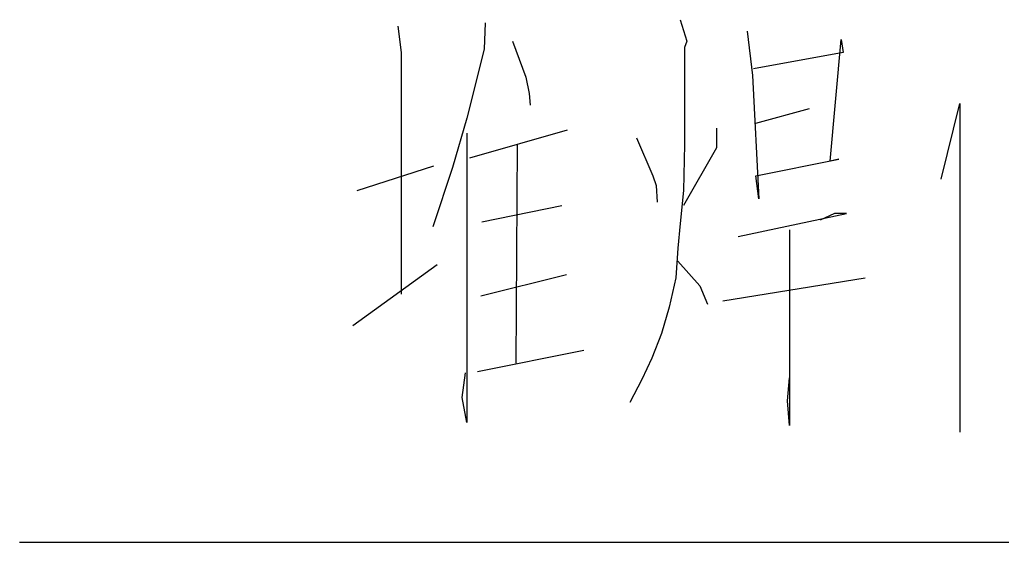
# Model space of a CAD drawing. Extents: x 0 to 8410, y 0 to 11890.
# Drawn here: x 6003.2 to 6120.5, y 5210.9 to 5273.2 of the extents above; entities that cross this region are included whole.
import ezdxf

# ---------------------------------------------------------------- set-up
doc = ezdxf.new("R2010")
doc.units = 0
doc.header["$MEASUREMENT"] = 0
doc.layers.add('6', color=7, linetype='Continuous')

msp = doc.modelspace()

# ---------------------------------------------------------------- linework, layer by layer
at = {"layer": '6'}
for p, q in [((6058.77, 5272.82), (6058.64, 5269.68)), ((6082.04, 5273.21), (6082.83, 5270.66)), ((6048.32, 5272.43), (6048.71, 5269.29)), ((6090.02, 5271.84), (6090.67, 5266.55)), ((6062.04, 5270.66), (6063.61, 5266.35)), ((6082.83, 5270.66), (6082.57, 5269.88)), ((6099.95, 5256.35), (6101.26, 5270.86)), ((6101.26, 5270.86), (6101.52, 5269.29)), ((6048.71, 5269.29), (6048.71, 5240.47)), ((6058.64, 5269.68), (6056.55, 5261.45)), ((6082.57, 5269.88), (6082.57, 5258.31)), ((6101.52, 5269.29), (6090.8, 5267.33)), ((6063.61, 5266.35), (6064, 5264.39)), ((6090.67, 5266.55), (6091.45, 5251.84)), ((6064, 5264.39), (6064.13, 5263.02)), ((6113.22, 5254.2), (6115.44, 5263.2)), ((6115.44, 5263.2), (6115.44, 5224)), ((6091.06, 5260.86), (6097.47, 5262.62)), ((6056.55, 5261.45), (6054.85, 5255.57)), ((6056.55, 5259.68), (6056.55, 5225.17)), ((6056.94, 5256.74), (6068.58, 5260.08)), ((6086.36, 5260.27), (6086.36, 5257.92)), ((6076.81, 5259.1), (6078.77, 5254.59)), ((6062.57, 5258.31), (6062.43, 5232.23)), ((6082.57, 5258.31), (6082.43, 5252.82)), ((6086.36, 5257.92), (6082.43, 5251.06)), ((6091.06, 5254.59), (6101, 5256.55)), ((6101, 5256.55), (6099.95, 5256.35)), ((6043.48, 5252.82), (6052.63, 5255.76)), ((6054.85, 5255.57), (6052.5, 5248.51)), ((6078.77, 5254.59), (6079.17, 5253.41)), ((6091.45, 5251.84), (6091.06, 5254.59)), ((6079.17, 5253.41), (6079.3, 5251.45)), ((6082.43, 5252.82), (6082.04, 5248.9)), ((6058.38, 5249.1), (6067.92, 5251.06)), ((6088.97, 5247.33), (6101.91, 5250.08)), ((6100.47, 5250.08), (6098.77, 5249.29)), ((6101.91, 5250.08), (6100.47, 5250.08)), ((6082.04, 5248.9), (6081.78, 5245.96)), ((6095.11, 5248.12), (6095.11, 5224.78)), ((6081.78, 5245.96), (6081.52, 5242.43)), ((6042.96, 5236.74), (6053.02, 5244)), ((6081.78, 5244.39), (6084.4, 5241.45)), ((6058.25, 5240.27), (6068.45, 5242.82)), ((6081.52, 5242.43), (6080.73, 5238.9)), ((6087.14, 5239.68), (6104.13, 5242.43)), ((6084.4, 5241.45), (6085.31, 5239.29)), ((6080.73, 5238.9), (6079.82, 5235.76)), ((6079.82, 5235.76), (6078.64, 5232.82)), ((6057.86, 5231.25), (6070.54, 5233.8)), ((6078.64, 5232.82), (6077.47, 5230.27)), ((6056.03, 5228.12), (6056.42, 5231.06)), ((6094.85, 5227.72), (6095.11, 5230.47)), ((6077.47, 5230.27), (6076.03, 5227.53)), ((6056.55, 5225.17), (6056.03, 5228.12)), ((6095.11, 5224.78), (6094.85, 5227.72)), ((6003.18, 5210.86), (6318.35, 5210.86))]:
    msp.add_line(p, q, dxfattribs=at)

doc.saveas('drawing.dxf')
